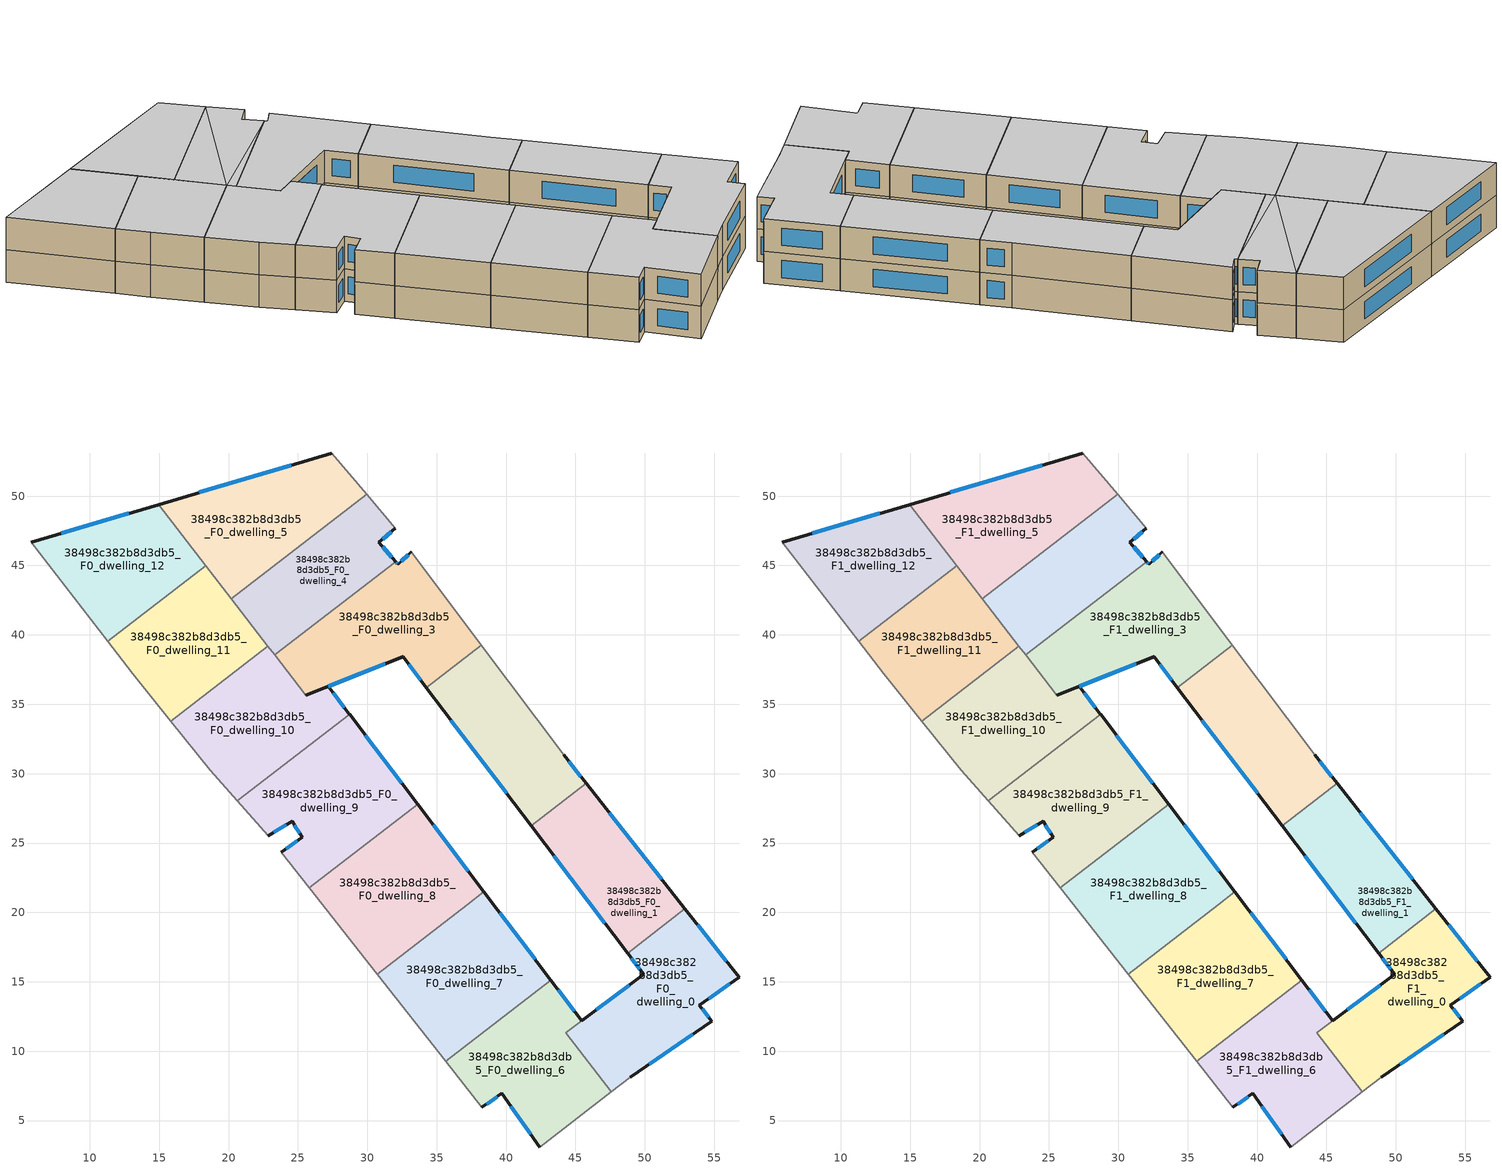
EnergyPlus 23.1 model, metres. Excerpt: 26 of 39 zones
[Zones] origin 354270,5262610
38498c382b8d3db5_F0_dwelling_0
 floor ground (EU_floor_Construction): 52.89,20.26 56.79,15.31 53.93,13.33 54.83,12.17 48.94,8.1 47.59,7.06 44.31,11.32 45.46,12.18 49.91,15.54 48.76,17.07 z0
 wall outside (EU_wall_Construction): 48.76,17.07 49.91,15.54 45.46,12.18 / 48.94,8.1 54.83,12.17 53.93,13.33 56.79,15.31 52.89,20.26 z0:3
 wall adiabatic (EU_wall_Construction): 47.59,7.06 48.94,8.1 z0:3
 wall to 38498c382b8d3db5_F0_dwelling_1 (EU_wall_Construction): 52.89,20.26 48.75,17.07 z0:3
 wall to 38498c382b8d3db5_F0_dwelling_6 (EU_wall_Construction): 45.45,12.18 44.31,11.32 47.59,7.06 z0:3
 window (EU_Window_Construction): 48.87,14.75 46.5,12.97 / 49.03,16.71 49.64,15.9 / 55.87,16.47 53.81,19.1 / 54.6,13.79 56.12,14.85 / 54.62,12.44 54.14,13.05 / 50.32,9.06 53.44,11.21 z0.7:2.3
38498c382b8d3db5_F0_dwelling_1
 floor ground (EU_floor_Construction): 45.78,29.29 52.89,20.26 48.76,17.07 41.81,26.23 z0
 wall outside (EU_wall_Construction): 52.89,20.26 45.78,29.29 / 41.81,26.23 48.76,17.07 z0:3
 wall to 38498c382b8d3db5_F0_dwelling_2 (EU_wall_Construction): 45.78,29.29 41.81,26.23 z0:3
 window (EU_Window_Construction): 51.22,22.38 47.45,27.17 / 43.44,24.08 47.12,19.22 z0.7:2.3
38498c382b8d3db5_F0_dwelling_10
 floor ground (EU_floor_Construction): 29.66,37.27 27.19,36.29 28.72,34.27 20.63,28.04 18.68,30.24 15.85,33.77 22.84,39.16 25.56,35.64 z0
 wall outside (EU_wall_Construction): 32.58,38.42 25.56,35.65 / 28.72,34.27 27.19,36.29 32.57,38.42 z0:3
 wall adiabatic (EU_wall_Construction): 15.85,33.77 18.68,30.24 20.63,28.04 z0:3
 wall to 38498c382b8d3db5_F0_dwelling_3 (EU_wall_Construction): 25.56,35.65 23.32,38.55 z0:3
 wall to 38498c382b8d3db5_F0_dwelling_9 (EU_wall_Construction): 20.63,28.04 28.72,34.27 z0:3
 wall to 38498c382b8d3db5_F0_dwelling_11 (EU_wall_Construction): 22.84,39.16 15.85,33.77 z0:3
 wall to 38498c382b8d3db5_F0_dwelling_4 (EU_wall_Construction): 23.32,38.55 22.84,39.16 z0:3
 window (EU_Window_Construction): 30.93,37.77 27.21,36.3 / 28.46,36.79 31.31,37.92 / 28.36,34.75 27.55,35.81 z0.7:2.3
38498c382b8d3db5_F0_dwelling_11
 floor ground (EU_floor_Construction): 18.37,44.97 22.84,39.16 15.85,33.77 13.11,37.19 11.31,39.52 z0
 wall adiabatic (EU_wall_Construction): 11.31,39.52 13.11,37.19 15.85,33.77 z0:3
 wall to 38498c382b8d3db5_F0_dwelling_12 (EU_wall_Construction): 18.37,44.97 11.31,39.52 z0:3
 wall to 38498c382b8d3db5_F0_dwelling_4 (EU_wall_Construction): 22.84,39.16 20.19,42.61 z0:3
 wall to 38498c382b8d3db5_F0_dwelling_5 (EU_wall_Construction): 20.19,42.61 18.37,44.97 z0:3
38498c382b8d3db5_F0_dwelling_12
 floor ground (EU_floor_Construction): 14.96,49.39 18.37,44.97 11.31,39.52 5.8,46.67 z0
 wall outside (EU_wall_Construction): 14.96,49.39 5.8,46.67 z0:3
 wall adiabatic (EU_wall_Construction): 5.8,46.67 11.31,39.52 z0:3
 wall to 38498c382b8d3db5_F0_dwelling_5 (EU_wall_Construction): 18.37,44.97 14.96,49.39 z0:3
 window (EU_Window_Construction): 12.81,48.75 7.95,47.31 z0.7:2.3
38498c382b8d3db5_F0_dwelling_2
 floor ground (EU_floor_Construction): 38.23,39.26 44.15,31.36 45.78,29.29 41.81,26.23 34.26,36.2 z0
 wall outside (EU_wall_Construction): 45.78,29.29 44.15,31.36 / 34.26,36.2 41.81,26.23 z0:3
 wall adiabatic (EU_wall_Construction): 44.15,31.36 38.23,39.26 z0:3
 wall to 38498c382b8d3db5_F0_dwelling_3 (EU_wall_Construction): 38.23,39.26 34.26,36.2 z0:3
 window (EU_Window_Construction): 45.39,29.78 44.53,30.88 / 36.03,33.86 40.04,28.57 z0.7:2.3
38498c382b8d3db5_F0_dwelling_3
 floor ground (EU_floor_Construction): 33.18,46 38.23,39.26 34.26,36.2 32.58,38.42 32.57,38.43 25.56,35.65 23.32,38.55 32.04,45.28 32.22,45.08 z0
 wall outside (EU_wall_Construction): 25.56,35.64 32.57,38.43 32.58,38.42 34.26,36.2 / 33.18,46 32.22,45.08 32.04,45.28 z0:3
 wall adiabatic (EU_wall_Construction): 38.23,39.26 33.18,46 z0:3
 wall to 38498c382b8d3db5_F0_dwelling_4 (EU_wall_Construction): 32.04,45.28 23.32,38.55 z0:3
 window (EU_Window_Construction): 27.2,36.3 30.92,37.77 / 32.18,45.13 32.08,45.23 / 32.95,45.79 32.44,45.3 / 32.97,37.9 33.86,36.72 z0.7:2.3
38498c382b8d3db5_F0_dwelling_4
 floor ground (EU_floor_Construction): 32.04,45.28 23.32,38.55 22.84,39.16 z0; 29.95,50.13 32.01,47.68 30.82,46.66 32.04,45.28 22.84,39.16 20.19,42.61 z0
 wall outside (EU_wall_Construction): 32.04,45.28 30.82,46.66 32.01,47.68 z0:3
 wall adiabatic (EU_wall_Construction): 32.01,47.68 29.95,50.13 z0:3
 wall to 38498c382b8d3db5_F0_dwelling_5 (EU_wall_Construction): 29.95,50.13 20.19,42.61 z0:3
 window (EU_Window_Construction): 31.1,46.9 31.73,47.44 / 31.76,45.6 31.11,46.34 z0.7:2.3
38498c382b8d3db5_F0_dwelling_5
 floor ground (EU_floor_Construction): 27.45,53.11 29.95,50.13 20.19,42.61 14.96,49.39 z0
 wall outside (EU_wall_Construction): 27.45,53.11 14.96,49.39 z0:3
 wall adiabatic (EU_wall_Construction): 29.95,50.13 27.45,53.11 z0:3
 window (EU_Window_Construction): 24.51,52.23 17.89,50.27 z0.7:2.3
38498c382b8d3db5_F0_dwelling_6
 floor ground (EU_floor_Construction): 45.45,12.18 44.31,11.32 47.59,7.06 42.43,3.09 39.7,6.95 38.27,5.94 35.65,9.27 43.23,15.12 z0
 wall outside (EU_wall_Construction): 45.45,12.18 43.23,15.12 / 38.27,5.94 39.7,6.95 42.43,3.09 z0:3
 wall adiabatic (EU_wall_Construction): 35.65,9.27 38.27,5.94 / 42.43,3.09 47.59,7.06 z0:3
 wall to 38498c382b8d3db5_F0_dwelling_7 (EU_wall_Construction): 43.23,15.12 35.65,9.27 z0:3
 window (EU_Window_Construction): 44.93,12.87 43.75,14.43 / 40.34,6.05 41.79,4 / 38.6,6.18 39.37,6.72 z0.7:2.3
38498c382b8d3db5_F0_dwelling_7
 floor ground (EU_floor_Construction): 38.41,21.48 43.22,15.12 35.65,9.27 30.7,15.55 37.19,20.55 z0
 wall outside (EU_wall_Construction): 43.22,15.12 38.41,21.48 z0:3
 wall adiabatic (EU_wall_Construction): 30.7,15.55 35.65,9.27 z0:3
 wall to 38498c382b8d3db5_F0_dwelling_8 (EU_wall_Construction): 38.41,21.48 37.19,20.55 30.7,15.55 z0:3
 window (EU_Window_Construction): 42.09,16.61 39.54,19.99 z0.7:2.3
38498c382b8d3db5_F0_dwelling_8
 floor ground (EU_floor_Construction): 33.63,27.79 38.4,21.49 30.7,15.55 25.81,21.76 z0
 wall outside (EU_wall_Construction): 38.4,21.49 33.63,27.79 z0:3
 wall adiabatic (EU_wall_Construction): 25.81,21.76 30.7,15.55 z0:3
 wall to 38498c382b8d3db5_F0_dwelling_9 (EU_wall_Construction): 33.63,27.79 25.81,21.76 z0:3
 window (EU_Window_Construction): 37.28,22.97 34.75,26.31 z0.7:2.3
38498c382b8d3db5_F0_dwelling_9
 floor ground (EU_floor_Construction): 28.72,34.27 33.63,27.79 25.81,21.76 23.79,24.33 25.31,25.42 24.58,26.57 22.86,25.51 20.63,28.04 z0
 wall outside (EU_wall_Construction): 33.63,27.79 28.72,34.27 / 22.86,25.51 24.58,26.57 25.31,25.42 23.79,24.33 z0:3
 wall adiabatic (EU_wall_Construction): 23.79,24.33 25.81,21.76 / 20.63,28.04 22.86,25.51 z0:3
 window (EU_Window_Construction): 32.47,29.31 29.87,32.75 / 24.95,25.16 24.15,24.58 / 24.75,26.3 25.14,25.69 / 23.26,25.76 24.17,26.32 z0.7:2.3
38498c382b8d3db5_F1_dwelling_0
 floor to 38498c382b8d3db5_F0_dwelling_0 (EU_floor_Construction): 52.89,20.26 56.79,15.31 53.93,13.33 54.83,12.17 48.94,8.1 47.59,7.06 44.31,11.32 45.46,12.18 49.91,15.54 48.75,17.07 z3
 wall outside (EU_wall_Construction): 48.76,17.07 49.91,15.54 45.46,12.18 / 48.94,8.1 54.83,12.17 53.93,13.33 56.79,15.31 52.89,20.26 z3:6
 wall adiabatic (EU_wall_Construction): 47.59,7.06 48.94,8.1 z3:6
 wall to 38498c382b8d3db5_F1_dwelling_1 (EU_wall_Construction): 52.89,20.26 48.75,17.07 z3:6
 wall to 38498c382b8d3db5_F1_dwelling_6 (EU_wall_Construction): 45.45,12.18 44.31,11.32 47.59,7.06 z3:6
 window (EU_Window_Construction): 48.87,14.75 46.5,12.97 / 49.03,16.71 49.64,15.9 / 55.87,16.47 53.81,19.1 / 54.6,13.79 56.12,14.85 / 54.62,12.44 54.14,13.05 / 50.32,9.06 53.44,11.21 z3.7:5.3
 ceiling to 38498c382b8d3db5_F2_dwelling_0 (EU_floor_Construction): 54.83,12.17 53.93,13.33 56.79,15.31 52.89,20.26 48.75,17.07 49.91,15.54 45.46,12.18 44.31,11.32 47.59,7.06 48.94,8.1 z6
38498c382b8d3db5_F1_dwelling_1
 floor to 38498c382b8d3db5_F0_dwelling_1 (EU_floor_Construction): 45.78,29.29 52.89,20.26 48.75,17.07 41.81,26.23 z3
 wall outside (EU_wall_Construction): 52.89,20.26 45.78,29.29 / 41.81,26.23 48.76,17.07 z3:6
 wall to 38498c382b8d3db5_F1_dwelling_2 (EU_wall_Construction): 45.78,29.29 41.81,26.23 z3:6
 window (EU_Window_Construction): 51.22,22.38 47.45,27.17 / 43.44,24.08 47.12,19.22 z3.7:5.3
 ceiling to 38498c382b8d3db5_F2_dwelling_1 (EU_floor_Construction): 52.89,20.26 45.78,29.29 41.81,26.23 48.75,17.07 z6
38498c382b8d3db5_F1_dwelling_10
 floor to 38498c382b8d3db5_F0_dwelling_10 (EU_floor_Construction): 29.66,37.27 27.19,36.29 28.72,34.27 20.63,28.04 18.68,30.24 15.85,33.77 22.84,39.16 25.56,35.64 z3
 wall outside (EU_wall_Construction): 32.58,38.42 25.56,35.65 / 28.72,34.27 27.19,36.29 32.57,38.42 z3:6
 wall adiabatic (EU_wall_Construction): 15.85,33.77 18.68,30.24 20.63,28.04 z3:6
 wall to 38498c382b8d3db5_F1_dwelling_3 (EU_wall_Construction): 25.56,35.65 23.32,38.55 z3:6
 wall to 38498c382b8d3db5_F1_dwelling_9 (EU_wall_Construction): 20.63,28.04 28.72,34.27 z3:6
 wall to 38498c382b8d3db5_F1_dwelling_11 (EU_wall_Construction): 22.84,39.16 15.85,33.77 z3:6
 wall to 38498c382b8d3db5_F1_dwelling_4 (EU_wall_Construction): 23.32,38.55 22.84,39.16 z3:6
 window (EU_Window_Construction): 30.93,37.77 27.21,36.3 / 28.46,36.79 31.31,37.92 / 28.36,34.75 27.55,35.81 z3.7:5.3
 ceiling to 38498c382b8d3db5_F2_dwelling_10 (EU_floor_Construction): 28.72,34.27 27.19,36.29 29.66,37.27 25.56,35.64 22.84,39.16 15.85,33.77 18.68,30.24 20.63,28.04 z6
38498c382b8d3db5_F1_dwelling_11
 floor to 38498c382b8d3db5_F0_dwelling_11 (EU_floor_Construction): 18.37,44.97 22.84,39.16 15.85,33.77 13.11,37.19 11.31,39.52 z3
 wall adiabatic (EU_wall_Construction): 11.31,39.52 13.11,37.19 15.85,33.77 z3:6
 wall to 38498c382b8d3db5_F1_dwelling_12 (EU_wall_Construction): 18.37,44.97 11.31,39.52 z3:6
 wall to 38498c382b8d3db5_F1_dwelling_4 (EU_wall_Construction): 22.84,39.16 20.19,42.61 z3:6
 wall to 38498c382b8d3db5_F1_dwelling_5 (EU_wall_Construction): 20.19,42.61 18.37,44.97 z3:6
 ceiling to 38498c382b8d3db5_F2_dwelling_11 (EU_floor_Construction): 22.84,39.16 18.37,44.97 11.31,39.52 13.11,37.19 15.85,33.77 z6
38498c382b8d3db5_F1_dwelling_12
 floor to 38498c382b8d3db5_F0_dwelling_12 (EU_floor_Construction): 14.96,49.39 18.37,44.97 11.31,39.52 5.8,46.67 z3
 wall outside (EU_wall_Construction): 14.96,49.39 5.8,46.67 z3:6
 wall adiabatic (EU_wall_Construction): 5.8,46.67 11.31,39.52 z3:6
 wall to 38498c382b8d3db5_F1_dwelling_5 (EU_wall_Construction): 18.37,44.97 14.96,49.39 z3:6
 window (EU_Window_Construction): 12.81,48.75 7.95,47.31 z3.7:5.3
 ceiling to 38498c382b8d3db5_F2_dwelling_12 (EU_floor_Construction): 18.37,44.97 14.96,49.39 5.8,46.67 11.31,39.52 z6
38498c382b8d3db5_F1_dwelling_2
 floor to 38498c382b8d3db5_F0_dwelling_2 (EU_floor_Construction): 38.23,39.26 44.15,31.36 45.78,29.29 41.81,26.23 34.26,36.2 z3
 wall outside (EU_wall_Construction): 45.78,29.29 44.15,31.36 / 34.26,36.2 41.81,26.23 z3:6
 wall adiabatic (EU_wall_Construction): 44.15,31.36 38.23,39.26 z3:6
 wall to 38498c382b8d3db5_F1_dwelling_3 (EU_wall_Construction): 38.23,39.26 34.26,36.2 z3:6
 window (EU_Window_Construction): 45.39,29.78 44.53,30.88 / 36.03,33.86 40.04,28.57 z3.7:5.3
 ceiling to 38498c382b8d3db5_F2_dwelling_2 (EU_floor_Construction): 45.78,29.29 44.15,31.36 38.23,39.26 34.26,36.2 41.81,26.23 z6
38498c382b8d3db5_F1_dwelling_3
 floor to 38498c382b8d3db5_F0_dwelling_3 (EU_floor_Construction): 33.18,46 38.23,39.26 34.26,36.2 32.58,38.42 32.57,38.43 25.56,35.65 23.32,38.55 32.04,45.28 32.22,45.08 z3
 wall outside (EU_wall_Construction): 25.56,35.64 32.57,38.43 32.58,38.42 34.26,36.2 / 33.18,46 32.22,45.08 32.04,45.28 z3:6
 wall adiabatic (EU_wall_Construction): 38.23,39.26 33.18,46 z3:6
 wall to 38498c382b8d3db5_F1_dwelling_4 (EU_wall_Construction): 32.04,45.28 23.32,38.55 z3:6
 window (EU_Window_Construction): 27.2,36.3 30.92,37.77 / 32.18,45.13 32.08,45.23 / 32.95,45.79 32.44,45.3 / 32.97,37.9 33.86,36.72 z3.7:5.3
 ceiling to 38498c382b8d3db5_F2_dwelling_3 (EU_floor_Construction): 38.23,39.26 33.18,46 32.22,45.08 32.04,45.28 23.32,38.55 25.56,35.65 32.57,38.43 32.58,38.42 34.26,36.2 z6
38498c382b8d3db5_F1_dwelling_4
 floor to 38498c382b8d3db5_F0_dwelling_4 (EU_floor_Construction): 29.95,50.13 32.01,47.68 30.82,46.66 32.04,45.28 22.84,39.16 z3; 29.95,50.13 22.84,39.16 20.19,42.61 z3; 32.04,45.28 23.32,38.55 22.84,39.16 z3
 wall outside (EU_wall_Construction): 32.04,45.28 30.82,46.66 32.01,47.68 z3:6
 wall adiabatic (EU_wall_Construction): 32.01,47.68 29.95,50.13 z3:6
 wall to 38498c382b8d3db5_F1_dwelling_5 (EU_wall_Construction): 29.95,50.13 20.19,42.61 z3:6
 window (EU_Window_Construction): 31.1,46.9 31.73,47.44 / 31.76,45.6 31.11,46.34 z3.7:5.3
 ceiling to 38498c382b8d3db5_F2_dwelling_4 (EU_floor_Construction): 32.04,45.28 30.82,46.66 32.01,47.68 29.95,50.13 22.84,39.16 z6; 22.84,39.16 29.95,50.13 20.19,42.61 z6; 32.04,45.28 22.84,39.16 23.32,38.55 z6
38498c382b8d3db5_F1_dwelling_5
 floor to 38498c382b8d3db5_F0_dwelling_5 (EU_floor_Construction): 27.45,53.11 29.95,50.13 20.19,42.61 14.96,49.39 z3
 wall outside (EU_wall_Construction): 27.45,53.11 14.96,49.39 z3:6
 wall adiabatic (EU_wall_Construction): 29.95,50.13 27.45,53.11 z3:6
 window (EU_Window_Construction): 24.51,52.23 17.89,50.27 z3.7:5.3
 ceiling to 38498c382b8d3db5_F2_dwelling_5 (EU_floor_Construction): 29.95,50.13 27.45,53.11 14.96,49.39 20.19,42.61 z6
38498c382b8d3db5_F1_dwelling_6
 floor to 38498c382b8d3db5_F0_dwelling_6 (EU_floor_Construction): 45.45,12.18 44.31,11.32 47.59,7.06 42.43,3.09 39.7,6.95 38.27,5.94 35.65,9.27 43.23,15.12 z3
 wall outside (EU_wall_Construction): 45.45,12.18 43.23,15.12 / 38.27,5.94 39.7,6.95 42.43,3.09 z3:6
 wall adiabatic (EU_wall_Construction): 35.65,9.27 38.27,5.94 / 42.43,3.09 47.59,7.06 z3:6
 wall to 38498c382b8d3db5_F1_dwelling_7 (EU_wall_Construction): 43.23,15.12 35.65,9.27 z3:6
 window (EU_Window_Construction): 44.93,12.87 43.75,14.43 / 40.34,6.05 41.79,4 / 38.6,6.18 39.37,6.72 z3.7:5.3
 ceiling to 38498c382b8d3db5_F2_dwelling_6 (EU_floor_Construction): 47.59,7.06 44.31,11.32 45.45,12.18 43.23,15.12 35.65,9.27 38.27,5.94 39.7,6.95 42.43,3.09 z6
38498c382b8d3db5_F1_dwelling_7
 floor to 38498c382b8d3db5_F0_dwelling_7 (EU_floor_Construction): 38.41,21.48 43.22,15.12 35.65,9.27 30.7,15.55 37.19,20.55 z3
 wall outside (EU_wall_Construction): 43.22,15.12 38.41,21.48 z3:6
 wall adiabatic (EU_wall_Construction): 30.7,15.55 35.65,9.27 z3:6
 wall to 38498c382b8d3db5_F1_dwelling_8 (EU_wall_Construction): 38.41,21.48 37.19,20.55 30.7,15.55 z3:6
 window (EU_Window_Construction): 42.09,16.61 39.54,19.99 z3.7:5.3
 ceiling to 38498c382b8d3db5_F2_dwelling_7 (EU_floor_Construction): 43.22,15.12 38.41,21.48 37.19,20.55 30.7,15.55 35.65,9.27 z6
38498c382b8d3db5_F1_dwelling_8
 floor to 38498c382b8d3db5_F0_dwelling_8 (EU_floor_Construction): 33.63,27.79 38.4,21.49 30.7,15.55 25.81,21.76 z3
 wall outside (EU_wall_Construction): 38.4,21.49 33.63,27.79 z3:6
 wall adiabatic (EU_wall_Construction): 25.81,21.76 30.7,15.55 z3:6
 wall to 38498c382b8d3db5_F1_dwelling_9 (EU_wall_Construction): 33.63,27.79 25.81,21.76 z3:6
 window (EU_Window_Construction): 37.28,22.97 34.75,26.31 z3.7:5.3
 ceiling to 38498c382b8d3db5_F2_dwelling_8 (EU_floor_Construction): 38.4,21.49 33.63,27.79 25.81,21.76 30.7,15.55 z6
38498c382b8d3db5_F1_dwelling_9
 floor to 38498c382b8d3db5_F0_dwelling_9 (EU_floor_Construction): 28.72,34.27 33.63,27.79 25.81,21.76 23.79,24.33 25.31,25.42 24.58,26.57 22.86,25.51 20.63,28.04 z3
 wall outside (EU_wall_Construction): 33.63,27.79 28.72,34.27 / 22.86,25.51 24.58,26.57 25.31,25.42 23.79,24.33 z3:6
 wall adiabatic (EU_wall_Construction): 23.79,24.33 25.81,21.76 / 20.63,28.04 22.86,25.51 z3:6
 window (EU_Window_Construction): 32.47,29.31 29.87,32.75 / 24.95,25.16 24.15,24.58 / 24.75,26.3 25.14,25.69 / 23.26,25.76 24.17,26.32 z3.7:5.3
 ceiling to 38498c382b8d3db5_F2_dwelling_9 (EU_floor_Construction): 33.63,27.79 28.72,34.27 20.63,28.04 22.86,25.51 24.58,26.57 25.31,25.42 23.79,24.33 25.81,21.76 z6
[Building]
EU S2 Campaign: North Axis=0; Terrain=City; Solar Distribution=FullExterior
[Site:Location]
Budapest.Ferenc.Liszt.Intl.AP: Latitude=47.437; Longitude=19.256; Time Zone=1; Elevation=185
[SizingPeriod:WeatherFileDays]
AnnualSizingPeriod: Begin Month=1; Begin Day of Month=1; End Month=12; End Day of Month=31; Day of Week for Start Day=Monday; Use Weather File Daylight Saving Period=No; Use Weather File Rain and Snow Indicators=No
[MATERIAL]
EU_InternalMass_Material: Roughness=MediumRough; Thickness=0.1; Conductivity=1; Density=1800; Specific Heat=900; Thermal Absorptance=0.9; Solar Absorptance=0.7; Visible Absorptance=0.7
[MATERIAL:NOMASS] Roughness=MediumRough; Thermal Absorptance=0.9; Solar Absorptance=0.7; Visible Absorptance=0.7
Name | Thermal Resistance
EU_wall_NoMass | 0.832559
EU_floor_NoMass | 0.872794
[WINDOWMATERIAL:SIMPLEGLAZINGSYSTEM]
EU_Window_SimpleGlazing: UFactor=2.79869; Solar Heat Gain Coefficient=0.75; Visible Transmittance=0.75
[CONSTRUCTION]
EU_wall_Construction: EU_wall_NoMass
EU_floor_Construction: EU_floor_NoMass
EU_Window_Construction: EU_Window_SimpleGlazing
EU_InternalMass_Construction: EU_InternalMass_Material
[ZONE] Type=1; Multiplier=1; Ceiling Height=autocalculate; Floor Area=autocalculate; Part of Total Floor Area=Yes
Name | Volume
38498c382b8d3db5_F0_dwelling_0; 38498c382b8d3db5_F1_dwelling_0 | 219.946
38498c382b8d3db5_F0_dwelling_1 | 176.394
38498c382b8d3db5_F1_dwelling_1 | 176.393
38498c382b8d3db5_F0_dwelling_10; 38498c382b8d3db5_F1_dwelling_10 | 209.306
38498c382b8d3db5_F0_dwelling_11 | 195.402
38498c382b8d3db5_F1_dwelling_11 | 195.403
38498c382b8d3db5_F0_dwelling_12; 38498c382b8d3db5_F1_dwelling_12 | 195.411
38498c382b8d3db5_F0_dwelling_2 | 187
38498c382b8d3db5_F1_dwelling_2 | 186.999
38498c382b8d3db5_F0_dwelling_3; 38498c382b8d3db5_F1_dwelling_3 | 231.192
38498c382b8d3db5_F0_dwelling_4; 38498c382b8d3db5_F1_dwelling_4 | 182.398
38498c382b8d3db5_F0_dwelling_5; 38498c382b8d3db5_F1_dwelling_5 | 227.961
38498c382b8d3db5_F0_dwelling_6; 38498c382b8d3db5_F1_dwelling_6 | 211.375
38498c382b8d3db5_F0_dwelling_7; 38498c382b8d3db5_F1_dwelling_7 | 231.172
38498c382b8d3db5_F0_dwelling_8 | 232.432
38498c382b8d3db5_F1_dwelling_8 | 232.431
38498c382b8d3db5_F0_dwelling_9; 38498c382b8d3db5_F1_dwelling_9 | 235.139
[INTERNALMASS] Construction=EU_InternalMass_Construction
Name | Zone or ZoneList | Surface Area
38498c382b8d3db5_F0_dwelling_0_EU_InternalMass | 38498c382b8d3db5_F0_dwelling_0 | 73.3116
38498c382b8d3db5_F0_dwelling_1_EU_InternalMass | 38498c382b8d3db5_F0_dwelling_1 | 58.7978
38498c382b8d3db5_F0_dwelling_2_EU_InternalMass | 38498c382b8d3db5_F0_dwelling_2 | 62.3342
38498c382b8d3db5_F0_dwelling_3_EU_InternalMass | 38498c382b8d3db5_F0_dwelling_3 | 77.0705
38498c382b8d3db5_F0_dwelling_4_EU_InternalMass | 38498c382b8d3db5_F0_dwelling_4 | 60.7992
38498c382b8d3db5_F0_dwelling_5_EU_InternalMass | 38498c382b8d3db5_F0_dwelling_5 | 75.9879
38498c382b8d3db5_F0_dwelling_6_EU_InternalMass | 38498c382b8d3db5_F0_dwelling_6 | 70.4645
38498c382b8d3db5_F0_dwelling_7_EU_InternalMass | 38498c382b8d3db5_F0_dwelling_7 | 77.0826
38498c382b8d3db5_F0_dwelling_8_EU_InternalMass | 38498c382b8d3db5_F0_dwelling_8 | 77.4934
38498c382b8d3db5_F0_dwelling_9_EU_InternalMass | 38498c382b8d3db5_F0_dwelling_9 | 78.3857
38498c382b8d3db5_F0_dwelling_10_EU_InternalMass | 38498c382b8d3db5_F0_dwelling_10 | 69.8237
38498c382b8d3db5_F0_dwelling_11_EU_InternalMass | 38498c382b8d3db5_F0_dwelling_11 | 65.1346
38498c382b8d3db5_F0_dwelling_12_EU_InternalMass | 38498c382b8d3db5_F0_dwelling_12 | 65.1372
38498c382b8d3db5_F1_dwelling_0_EU_InternalMass | 38498c382b8d3db5_F1_dwelling_0 | 73.3116
38498c382b8d3db5_F1_dwelling_1_EU_InternalMass | 38498c382b8d3db5_F1_dwelling_1 | 58.7978
38498c382b8d3db5_F1_dwelling_2_EU_InternalMass | 38498c382b8d3db5_F1_dwelling_2 | 62.3342
38498c382b8d3db5_F1_dwelling_3_EU_InternalMass | 38498c382b8d3db5_F1_dwelling_3 | 77.0705
38498c382b8d3db5_F1_dwelling_4_EU_InternalMass | 38498c382b8d3db5_F1_dwelling_4 | 60.7992
38498c382b8d3db5_F1_dwelling_5_EU_InternalMass | 38498c382b8d3db5_F1_dwelling_5 | 75.9879
38498c382b8d3db5_F1_dwelling_6_EU_InternalMass | 38498c382b8d3db5_F1_dwelling_6 | 70.4645
38498c382b8d3db5_F1_dwelling_7_EU_InternalMass | 38498c382b8d3db5_F1_dwelling_7 | 77.0826
38498c382b8d3db5_F1_dwelling_8_EU_InternalMass | 38498c382b8d3db5_F1_dwelling_8 | 77.4934
38498c382b8d3db5_F1_dwelling_9_EU_InternalMass | 38498c382b8d3db5_F1_dwelling_9 | 78.3857
38498c382b8d3db5_F1_dwelling_10_EU_InternalMass | 38498c382b8d3db5_F1_dwelling_10 | 69.8237
38498c382b8d3db5_F1_dwelling_11_EU_InternalMass | 38498c382b8d3db5_F1_dwelling_11 | 65.1346
38498c382b8d3db5_F1_dwelling_12_EU_InternalMass | 38498c382b8d3db5_F1_dwelling_12 | 65.1372
[OTHEREQUIPMENT] Fuel Type=Electricity; Design Level Calculation Method=Watts/Area; Power per Zone Floor Area=1; Fraction Latent=0; Fraction Radiant=0; Fraction Lost=0; Carbon Dioxide Generation Rate=0; EndUse Subcategory=EU_Step8_InternalGains
Name | Zone or ZoneList or Space or SpaceList | Schedule
EU_Step8_InternalGain_38498c382b8d3db5_F0_dwelling_0_f000 | 38498c382b8d3db5_F0_dwelling_0 | EU_Step8_GainSchedule_38498c382b8d3db5_F0_dwelling_0_f000
EU_Step8_InternalGain_38498c382b8d3db5_F0_dwelling_1_f000 | 38498c382b8d3db5_F0_dwelling_1 | EU_Step8_GainSchedule_38498c382b8d3db5_F0_dwelling_1_f000
EU_Step8_InternalGain_38498c382b8d3db5_F0_dwelling_2_f000 | 38498c382b8d3db5_F0_dwelling_2 | EU_Step8_GainSchedule_38498c382b8d3db5_F0_dwelling_2_f000
EU_Step8_InternalGain_38498c382b8d3db5_F0_dwelling_3_f000 | 38498c382b8d3db5_F0_dwelling_3 | EU_Step8_GainSchedule_38498c382b8d3db5_F0_dwelling_3_f000
EU_Step8_InternalGain_38498c382b8d3db5_F0_dwelling_4_f000 | 38498c382b8d3db5_F0_dwelling_4 | EU_Step8_GainSchedule_38498c382b8d3db5_F0_dwelling_4_f000
EU_Step8_InternalGain_38498c382b8d3db5_F0_dwelling_5_f000 | 38498c382b8d3db5_F0_dwelling_5 | EU_Step8_GainSchedule_38498c382b8d3db5_F0_dwelling_5_f000
EU_Step8_InternalGain_38498c382b8d3db5_F0_dwelling_6_f000 | 38498c382b8d3db5_F0_dwelling_6 | EU_Step8_GainSchedule_38498c382b8d3db5_F0_dwelling_6_f000
EU_Step8_InternalGain_38498c382b8d3db5_F0_dwelling_7_f000 | 38498c382b8d3db5_F0_dwelling_7 | EU_Step8_GainSchedule_38498c382b8d3db5_F0_dwelling_7_f000
EU_Step8_InternalGain_38498c382b8d3db5_F0_dwelling_8_f000 | 38498c382b8d3db5_F0_dwelling_8 | EU_Step8_GainSchedule_38498c382b8d3db5_F0_dwelling_8_f000
EU_Step8_InternalGain_38498c382b8d3db5_F0_dwelling_9_f000 | 38498c382b8d3db5_F0_dwelling_9 | EU_Step8_GainSchedule_38498c382b8d3db5_F0_dwelling_9_f000
EU_Step8_InternalGain_38498c382b8d3db5_F0_dwelling_10_f000 | 38498c382b8d3db5_F0_dwelling_10 | EU_Step8_GainSchedule_38498c382b8d3db5_F0_dwelling_10_f000
EU_Step8_InternalGain_38498c382b8d3db5_F0_dwelling_11_f000 | 38498c382b8d3db5_F0_dwelling_11 | EU_Step8_GainSchedule_38498c382b8d3db5_F0_dwelling_11_f000
EU_Step8_InternalGain_38498c382b8d3db5_F0_dwelling_12_f000 | 38498c382b8d3db5_F0_dwelling_12 | EU_Step8_GainSchedule_38498c382b8d3db5_F0_dwelling_12_f000
EU_Step8_InternalGain_38498c382b8d3db5_F1_dwelling_0_f000 | 38498c382b8d3db5_F1_dwelling_0 | EU_Step8_GainSchedule_38498c382b8d3db5_F1_dwelling_0_f000
EU_Step8_InternalGain_38498c382b8d3db5_F1_dwelling_1_f000 | 38498c382b8d3db5_F1_dwelling_1 | EU_Step8_GainSchedule_38498c382b8d3db5_F1_dwelling_1_f000
EU_Step8_InternalGain_38498c382b8d3db5_F1_dwelling_2_f000 | 38498c382b8d3db5_F1_dwelling_2 | EU_Step8_GainSchedule_38498c382b8d3db5_F1_dwelling_2_f000
EU_Step8_InternalGain_38498c382b8d3db5_F1_dwelling_3_f000 | 38498c382b8d3db5_F1_dwelling_3 | EU_Step8_GainSchedule_38498c382b8d3db5_F1_dwelling_3_f000
EU_Step8_InternalGain_38498c382b8d3db5_F1_dwelling_4_f000 | 38498c382b8d3db5_F1_dwelling_4 | EU_Step8_GainSchedule_38498c382b8d3db5_F1_dwelling_4_f000
EU_Step8_InternalGain_38498c382b8d3db5_F1_dwelling_5_f000 | 38498c382b8d3db5_F1_dwelling_5 | EU_Step8_GainSchedule_38498c382b8d3db5_F1_dwelling_5_f000
EU_Step8_InternalGain_38498c382b8d3db5_F1_dwelling_6_f000 | 38498c382b8d3db5_F1_dwelling_6 | EU_Step8_GainSchedule_38498c382b8d3db5_F1_dwelling_6_f000
EU_Step8_InternalGain_38498c382b8d3db5_F1_dwelling_7_f000 | 38498c382b8d3db5_F1_dwelling_7 | EU_Step8_GainSchedule_38498c382b8d3db5_F1_dwelling_7_f000
EU_Step8_InternalGain_38498c382b8d3db5_F1_dwelling_8_f000 | 38498c382b8d3db5_F1_dwelling_8 | EU_Step8_GainSchedule_38498c382b8d3db5_F1_dwelling_8_f000
EU_Step8_InternalGain_38498c382b8d3db5_F1_dwelling_9_f000 | 38498c382b8d3db5_F1_dwelling_9 | EU_Step8_GainSchedule_38498c382b8d3db5_F1_dwelling_9_f000
EU_Step8_InternalGain_38498c382b8d3db5_F1_dwelling_10_f000 | 38498c382b8d3db5_F1_dwelling_10 | EU_Step8_GainSchedule_38498c382b8d3db5_F1_dwelling_10_f000
EU_Step8_InternalGain_38498c382b8d3db5_F1_dwelling_11_f000 | 38498c382b8d3db5_F1_dwelling_11 | EU_Step8_GainSchedule_38498c382b8d3db5_F1_dwelling_11_f000
EU_Step8_InternalGain_38498c382b8d3db5_F1_dwelling_12_f000 | 38498c382b8d3db5_F1_dwelling_12 | EU_Step8_GainSchedule_38498c382b8d3db5_F1_dwelling_12_f000
[ZONEVENTILATION:DESIGNFLOWRATE] Schedule=EU_AlwaysOn; Design Flow Rate Calculation Method=AirChanges/Hour; Air Changes per Hour=0.475469; Ventilation Type=Natural; Fan Pressure Rise=0; Fan Total Efficiency=1; Constant Term Coefficient=1; Temperature Term Coefficient=0; Velocity Term Coefficient=0; Velocity Squared Term Coefficient=0; Minimum Indoor Temperature=-100; Maximum Indoor Temperature=100; Delta Temperature=-100; Minimum Outdoor Temperature=-100; Maximum Outdoor Temperature=100; Maximum Wind Speed=40
Name | Zone or ZoneList or Space or SpaceList
EU_ConstantAir_38498c382b8d3db5_F0_dwelling_0 | 38498c382b8d3db5_F0_dwelling_0
EU_ConstantAir_38498c382b8d3db5_F0_dwelling_1 | 38498c382b8d3db5_F0_dwelling_1
EU_ConstantAir_38498c382b8d3db5_F0_dwelling_2 | 38498c382b8d3db5_F0_dwelling_2
EU_ConstantAir_38498c382b8d3db5_F0_dwelling_3 | 38498c382b8d3db5_F0_dwelling_3
EU_ConstantAir_38498c382b8d3db5_F0_dwelling_4 | 38498c382b8d3db5_F0_dwelling_4
EU_ConstantAir_38498c382b8d3db5_F0_dwelling_5 | 38498c382b8d3db5_F0_dwelling_5
EU_ConstantAir_38498c382b8d3db5_F0_dwelling_6 | 38498c382b8d3db5_F0_dwelling_6
EU_ConstantAir_38498c382b8d3db5_F0_dwelling_7 | 38498c382b8d3db5_F0_dwelling_7
EU_ConstantAir_38498c382b8d3db5_F0_dwelling_8 | 38498c382b8d3db5_F0_dwelling_8
EU_ConstantAir_38498c382b8d3db5_F0_dwelling_9 | 38498c382b8d3db5_F0_dwelling_9
EU_ConstantAir_38498c382b8d3db5_F0_dwelling_10 | 38498c382b8d3db5_F0_dwelling_10
EU_ConstantAir_38498c382b8d3db5_F0_dwelling_11 | 38498c382b8d3db5_F0_dwelling_11
EU_ConstantAir_38498c382b8d3db5_F0_dwelling_12 | 38498c382b8d3db5_F0_dwelling_12
EU_ConstantAir_38498c382b8d3db5_F1_dwelling_0 | 38498c382b8d3db5_F1_dwelling_0
EU_ConstantAir_38498c382b8d3db5_F1_dwelling_1 | 38498c382b8d3db5_F1_dwelling_1
EU_ConstantAir_38498c382b8d3db5_F1_dwelling_2 | 38498c382b8d3db5_F1_dwelling_2
EU_ConstantAir_38498c382b8d3db5_F1_dwelling_3 | 38498c382b8d3db5_F1_dwelling_3
EU_ConstantAir_38498c382b8d3db5_F1_dwelling_4 | 38498c382b8d3db5_F1_dwelling_4
EU_ConstantAir_38498c382b8d3db5_F1_dwelling_5 | 38498c382b8d3db5_F1_dwelling_5
EU_ConstantAir_38498c382b8d3db5_F1_dwelling_6 | 38498c382b8d3db5_F1_dwelling_6
EU_ConstantAir_38498c382b8d3db5_F1_dwelling_7 | 38498c382b8d3db5_F1_dwelling_7
EU_ConstantAir_38498c382b8d3db5_F1_dwelling_8 | 38498c382b8d3db5_F1_dwelling_8
EU_ConstantAir_38498c382b8d3db5_F1_dwelling_9 | 38498c382b8d3db5_F1_dwelling_9
EU_ConstantAir_38498c382b8d3db5_F1_dwelling_10 | 38498c382b8d3db5_F1_dwelling_10
EU_ConstantAir_38498c382b8d3db5_F1_dwelling_11 | 38498c382b8d3db5_F1_dwelling_11
EU_ConstantAir_38498c382b8d3db5_F1_dwelling_12 | 38498c382b8d3db5_F1_dwelling_12
[HVACTEMPLATE:THERMOSTAT] Constant Heating Setpoint=20; Constant Cooling Setpoint=50
EU_HeatOnly_38498c382b8d3db5_F0_dwelling_0; EU_HeatOnly_38498c382b8d3db5_F0_dwelling_1; EU_HeatOnly_38498c382b8d3db5_F0_dwelling_2; EU_HeatOnly_38498c382b8d3db5_F0_dwelling_3; EU_HeatOnly_38498c382b8d3db5_F0_dwelling_4; EU_HeatOnly_38498c382b8d3db5_F0_dwelling_5; EU_HeatOnly_38498c382b8d3db5_F0_dwelling_6; EU_HeatOnly_38498c382b8d3db5_F0_dwelling_7; EU_HeatOnly_38498c382b8d3db5_F0_dwelling_8; EU_HeatOnly_38498c382b8d3db5_F0_dwelling_9; EU_HeatOnly_38498c382b8d3db5_F0_dwelling_10; EU_HeatOnly_38498c382b8d3db5_F0_dwelling_11; EU_HeatOnly_38498c382b8d3db5_F0_dwelling_12; EU_HeatOnly_38498c382b8d3db5_F1_dwelling_0; EU_HeatOnly_38498c382b8d3db5_F1_dwelling_1; EU_HeatOnly_38498c382b8d3db5_F1_dwelling_2; EU_HeatOnly_38498c382b8d3db5_F1_dwelling_3; EU_HeatOnly_38498c382b8d3db5_F1_dwelling_4; EU_HeatOnly_38498c382b8d3db5_F1_dwelling_5; EU_HeatOnly_38498c382b8d3db5_F1_dwelling_6; EU_HeatOnly_38498c382b8d3db5_F1_dwelling_7; EU_HeatOnly_38498c382b8d3db5_F1_dwelling_8; EU_HeatOnly_38498c382b8d3db5_F1_dwelling_9; EU_HeatOnly_38498c382b8d3db5_F1_dwelling_10; EU_HeatOnly_38498c382b8d3db5_F1_dwelling_11; EU_HeatOnly_38498c382b8d3db5_F1_dwelling_12; EU_HeatOnly_38498c382b8d3db5_F2_dwelling_0; EU_HeatOnly_38498c382b8d3db5_F2_dwelling_1; EU_HeatOnly_38498c382b8d3db5_F2_dwelling_2; EU_HeatOnly_38498c382b8d3db5_F2_dwelling_3; EU_HeatOnly_38498c382b8d3db5_F2_dwelling_4; EU_HeatOnly_38498c382b8d3db5_F2_dwelling_5; EU_HeatOnly_38498c382b8d3db5_F2_dwelling_6; EU_HeatOnly_38498c382b8d3db5_F2_dwelling_7; EU_HeatOnly_38498c382b8d3db5_F2_dwelling_8; EU_HeatOnly_38498c382b8d3db5_F2_dwelling_9; EU_HeatOnly_38498c382b8d3db5_F2_dwelling_10; EU_HeatOnly_38498c382b8d3db5_F2_dwelling_11; EU_HeatOnly_38498c382b8d3db5_F2_dwelling_12
[HVACTEMPLATE:ZONE:IDEALLOADSAIRSYSTEM] System Availability Schedule=EU_AlwaysOn; Maximum Heating Supply Air Temperature=50; Minimum Cooling Supply Air Temperature=13; Maximum Heating Supply Air Humidity Ratio=0.0156; Minimum Cooling Supply Air Humidity Ratio=0.0077; Heating Limit=NoLimit; Cooling Limit=NoLimit; Heating Availability Schedule=EU_AlwaysOn; Cooling Availability Schedule=EU_CoolingOff; Dehumidification Control Type=ConstantSensibleHeatRatio; Cooling Sensible Heat Ratio=0.7; Dehumidification Setpoint=60; Humidification Control Type=None; Humidification Setpoint=30; Outdoor Air Method=None; Outdoor Air Flow Rate per Person=0.00944; Outdoor Air Flow Rate per Zone Floor Area=0; Outdoor Air Flow Rate per Zone=0; Demand Controlled Ventilation Type=None; Outdoor Air Economizer Type=NoEconomizer; Heat Recovery Type=None; Sensible Heat Recovery Effectiveness=0.7; Latent Heat Recovery Effectiveness=0.65
Name | Template Thermostat
38498c382b8d3db5_F0_dwelling_0 | EU_HeatOnly_38498c382b8d3db5_F0_dwelling_0
38498c382b8d3db5_F0_dwelling_1 | EU_HeatOnly_38498c382b8d3db5_F0_dwelling_1
38498c382b8d3db5_F0_dwelling_2 | EU_HeatOnly_38498c382b8d3db5_F0_dwelling_2
38498c382b8d3db5_F0_dwelling_3 | EU_HeatOnly_38498c382b8d3db5_F0_dwelling_3
38498c382b8d3db5_F0_dwelling_4 | EU_HeatOnly_38498c382b8d3db5_F0_dwelling_4
38498c382b8d3db5_F0_dwelling_5 | EU_HeatOnly_38498c382b8d3db5_F0_dwelling_5
38498c382b8d3db5_F0_dwelling_6 | EU_HeatOnly_38498c382b8d3db5_F0_dwelling_6
38498c382b8d3db5_F0_dwelling_7 | EU_HeatOnly_38498c382b8d3db5_F0_dwelling_7
38498c382b8d3db5_F0_dwelling_8 | EU_HeatOnly_38498c382b8d3db5_F0_dwelling_8
38498c382b8d3db5_F0_dwelling_9 | EU_HeatOnly_38498c382b8d3db5_F0_dwelling_9
38498c382b8d3db5_F0_dwelling_10 | EU_HeatOnly_38498c382b8d3db5_F0_dwelling_10
38498c382b8d3db5_F0_dwelling_11 | EU_HeatOnly_38498c382b8d3db5_F0_dwelling_11
38498c382b8d3db5_F0_dwelling_12 | EU_HeatOnly_38498c382b8d3db5_F0_dwelling_12
38498c382b8d3db5_F1_dwelling_0 | EU_HeatOnly_38498c382b8d3db5_F1_dwelling_0
38498c382b8d3db5_F1_dwelling_1 | EU_HeatOnly_38498c382b8d3db5_F1_dwelling_1
38498c382b8d3db5_F1_dwelling_2 | EU_HeatOnly_38498c382b8d3db5_F1_dwelling_2
38498c382b8d3db5_F1_dwelling_3 | EU_HeatOnly_38498c382b8d3db5_F1_dwelling_3
38498c382b8d3db5_F1_dwelling_4 | EU_HeatOnly_38498c382b8d3db5_F1_dwelling_4
38498c382b8d3db5_F1_dwelling_5 | EU_HeatOnly_38498c382b8d3db5_F1_dwelling_5
38498c382b8d3db5_F1_dwelling_6 | EU_HeatOnly_38498c382b8d3db5_F1_dwelling_6
38498c382b8d3db5_F1_dwelling_7 | EU_HeatOnly_38498c382b8d3db5_F1_dwelling_7
38498c382b8d3db5_F1_dwelling_8 | EU_HeatOnly_38498c382b8d3db5_F1_dwelling_8
38498c382b8d3db5_F1_dwelling_9 | EU_HeatOnly_38498c382b8d3db5_F1_dwelling_9
38498c382b8d3db5_F1_dwelling_10 | EU_HeatOnly_38498c382b8d3db5_F1_dwelling_10
38498c382b8d3db5_F1_dwelling_11 | EU_HeatOnly_38498c382b8d3db5_F1_dwelling_11
38498c382b8d3db5_F1_dwelling_12 | EU_HeatOnly_38498c382b8d3db5_F1_dwelling_12
[SIZING:ZONE] Zone Cooling Design Supply Air Temperature Input Method=SupplyAirTemperature; Zone Cooling Design Supply Air Temperature=13; Zone Heating Design Supply Air Temperature Input Method=SupplyAirTemperature; Zone Heating Design Supply Air Temperature=50; Zone Cooling Design Supply Air Humidity Ratio=0.008; Zone Heating Design Supply Air Humidity Ratio=0.008; Cooling Design Air Flow Method=DesignDay; Cooling Design Air Flow Rate=0; Cooling Minimum Air Flow per Zone Floor Area=0.000762; Cooling Minimum Air Flow=0; Cooling Minimum Air Flow Fraction=0.2; Heating Design Air Flow Method=DesignDay; Heating Design Air Flow Rate=0; Heating Maximum Air Flow per Zone Floor Area=0.002032; Heating Maximum Air Flow=0.141576; Heating Maximum Air Flow Fraction=0.3; Account for Dedicated Outdoor Air System=No; Dedicated Outdoor Air System Control Strategy=NeutralSupplyAir; Dedicated Outdoor Air Low Setpoint Temperature for Design=autosize; Dedicated Outdoor Air High Setpoint Temperature for Design=autosize; Zone Load Sizing Method=Sensible Load Only No Latent Load; Zone Latent Cooling Design Supply Air Humidity Ratio Input Method=HumidityRatioDifference; Zone Cooling Design Supply Air Humidity Ratio Difference=0.005; Zone Latent Heating Design Supply Air Humidity Ratio Input Method=HumidityRatioDifference; Zone Humidification Design Supply Air Humidity Ratio Difference=0.005
38498c382b8d3db5_F0_dwelling_0; 38498c382b8d3db5_F0_dwelling_1; 38498c382b8d3db5_F0_dwelling_2; 38498c382b8d3db5_F0_dwelling_3; 38498c382b8d3db5_F0_dwelling_4; 38498c382b8d3db5_F0_dwelling_5; 38498c382b8d3db5_F0_dwelling_6; 38498c382b8d3db5_F0_dwelling_7; 38498c382b8d3db5_F0_dwelling_8; 38498c382b8d3db5_F0_dwelling_9; 38498c382b8d3db5_F0_dwelling_10; 38498c382b8d3db5_F0_dwelling_11; 38498c382b8d3db5_F0_dwelling_12; 38498c382b8d3db5_F1_dwelling_0; 38498c382b8d3db5_F1_dwelling_1; 38498c382b8d3db5_F1_dwelling_2; 38498c382b8d3db5_F1_dwelling_3; 38498c382b8d3db5_F1_dwelling_4; 38498c382b8d3db5_F1_dwelling_5; 38498c382b8d3db5_F1_dwelling_6; 38498c382b8d3db5_F1_dwelling_7; 38498c382b8d3db5_F1_dwelling_8; 38498c382b8d3db5_F1_dwelling_9; 38498c382b8d3db5_F1_dwelling_10; 38498c382b8d3db5_F1_dwelling_11; 38498c382b8d3db5_F1_dwelling_12
[SCHEDULE:CONSTANT]
Name | Hourly Value
EU_AlwaysOn | 1
EU_CoolingOff | 0
[SCHEDULE:FILE] Column Number=1; Rows to Skip at Top=0; Number of Hours of Data=8760; Column Separator=Comma; Interpolate to Timestep=No; Minutes per Item=60; Adjust Schedule for Daylight Savings=Yes
Name | File
EU_Step8_GainSchedule_38498c382b8d3db5_F0_dwelling_0_f000 | ../../schedules/38498c382b8d3db5/38498c382b8d3db5_F0_dwelling_0_f000_gain.csv
EU_Step8_GainSchedule_38498c382b8d3db5_F0_dwelling_1_f000 | ../../schedules/38498c382b8d3db5/38498c382b8d3db5_F0_dwelling_1_f000_gain.csv
EU_Step8_GainSchedule_38498c382b8d3db5_F0_dwelling_2_f000 | ../../schedules/38498c382b8d3db5/38498c382b8d3db5_F0_dwelling_2_f000_gain.csv
EU_Step8_GainSchedule_38498c382b8d3db5_F0_dwelling_3_f000 | ../../schedules/38498c382b8d3db5/38498c382b8d3db5_F0_dwelling_3_f000_gain.csv
EU_Step8_GainSchedule_38498c382b8d3db5_F0_dwelling_4_f000 | ../../schedules/38498c382b8d3db5/38498c382b8d3db5_F0_dwelling_4_f000_gain.csv
EU_Step8_GainSchedule_38498c382b8d3db5_F0_dwelling_5_f000 | ../../schedules/38498c382b8d3db5/38498c382b8d3db5_F0_dwelling_5_f000_gain.csv
EU_Step8_GainSchedule_38498c382b8d3db5_F0_dwelling_6_f000 | ../../schedules/38498c382b8d3db5/38498c382b8d3db5_F0_dwelling_6_f000_gain.csv
EU_Step8_GainSchedule_38498c382b8d3db5_F0_dwelling_7_f000 | ../../schedules/38498c382b8d3db5/38498c382b8d3db5_F0_dwelling_7_f000_gain.csv
EU_Step8_GainSchedule_38498c382b8d3db5_F0_dwelling_8_f000 | ../../schedules/38498c382b8d3db5/38498c382b8d3db5_F0_dwelling_8_f000_gain.csv
EU_Step8_GainSchedule_38498c382b8d3db5_F0_dwelling_9_f000 | ../../schedules/38498c382b8d3db5/38498c382b8d3db5_F0_dwelling_9_f000_gain.csv
EU_Step8_GainSchedule_38498c382b8d3db5_F0_dwelling_10_f000 | ../../schedules/38498c382b8d3db5/38498c382b8d3db5_F0_dwelling_10_f000_gain.csv
EU_Step8_GainSchedule_38498c382b8d3db5_F0_dwelling_11_f000 | ../../schedules/38498c382b8d3db5/38498c382b8d3db5_F0_dwelling_11_f000_gain.csv
EU_Step8_GainSchedule_38498c382b8d3db5_F0_dwelling_12_f000 | ../../schedules/38498c382b8d3db5/38498c382b8d3db5_F0_dwelling_12_f000_gain.csv
EU_Step8_GainSchedule_38498c382b8d3db5_F1_dwelling_0_f000 | ../../schedules/38498c382b8d3db5/38498c382b8d3db5_F1_dwelling_0_f000_gain.csv
EU_Step8_GainSchedule_38498c382b8d3db5_F1_dwelling_1_f000 | ../../schedules/38498c382b8d3db5/38498c382b8d3db5_F1_dwelling_1_f000_gain.csv
EU_Step8_GainSchedule_38498c382b8d3db5_F1_dwelling_2_f000 | ../../schedules/38498c382b8d3db5/38498c382b8d3db5_F1_dwelling_2_f000_gain.csv
EU_Step8_GainSchedule_38498c382b8d3db5_F1_dwelling_3_f000 | ../../schedules/38498c382b8d3db5/38498c382b8d3db5_F1_dwelling_3_f000_gain.csv
EU_Step8_GainSchedule_38498c382b8d3db5_F1_dwelling_4_f000 | ../../schedules/38498c382b8d3db5/38498c382b8d3db5_F1_dwelling_4_f000_gain.csv
EU_Step8_GainSchedule_38498c382b8d3db5_F1_dwelling_5_f000 | ../../schedules/38498c382b8d3db5/38498c382b8d3db5_F1_dwelling_5_f000_gain.csv
EU_Step8_GainSchedule_38498c382b8d3db5_F1_dwelling_6_f000 | ../../schedules/38498c382b8d3db5/38498c382b8d3db5_F1_dwelling_6_f000_gain.csv
EU_Step8_GainSchedule_38498c382b8d3db5_F1_dwelling_7_f000 | ../../schedules/38498c382b8d3db5/38498c382b8d3db5_F1_dwelling_7_f000_gain.csv
EU_Step8_GainSchedule_38498c382b8d3db5_F1_dwelling_8_f000 | ../../schedules/38498c382b8d3db5/38498c382b8d3db5_F1_dwelling_8_f000_gain.csv
EU_Step8_GainSchedule_38498c382b8d3db5_F1_dwelling_9_f000 | ../../schedules/38498c382b8d3db5/38498c382b8d3db5_F1_dwelling_9_f000_gain.csv
EU_Step8_GainSchedule_38498c382b8d3db5_F1_dwelling_10_f000 | ../../schedules/38498c382b8d3db5/38498c382b8d3db5_F1_dwelling_10_f000_gain.csv
EU_Step8_GainSchedule_38498c382b8d3db5_F1_dwelling_11_f000 | ../../schedules/38498c382b8d3db5/38498c382b8d3db5_F1_dwelling_11_f000_gain.csv
EU_Step8_GainSchedule_38498c382b8d3db5_F1_dwelling_12_f000 | ../../schedules/38498c382b8d3db5/38498c382b8d3db5_F1_dwelling_12_f000_gain.csv
